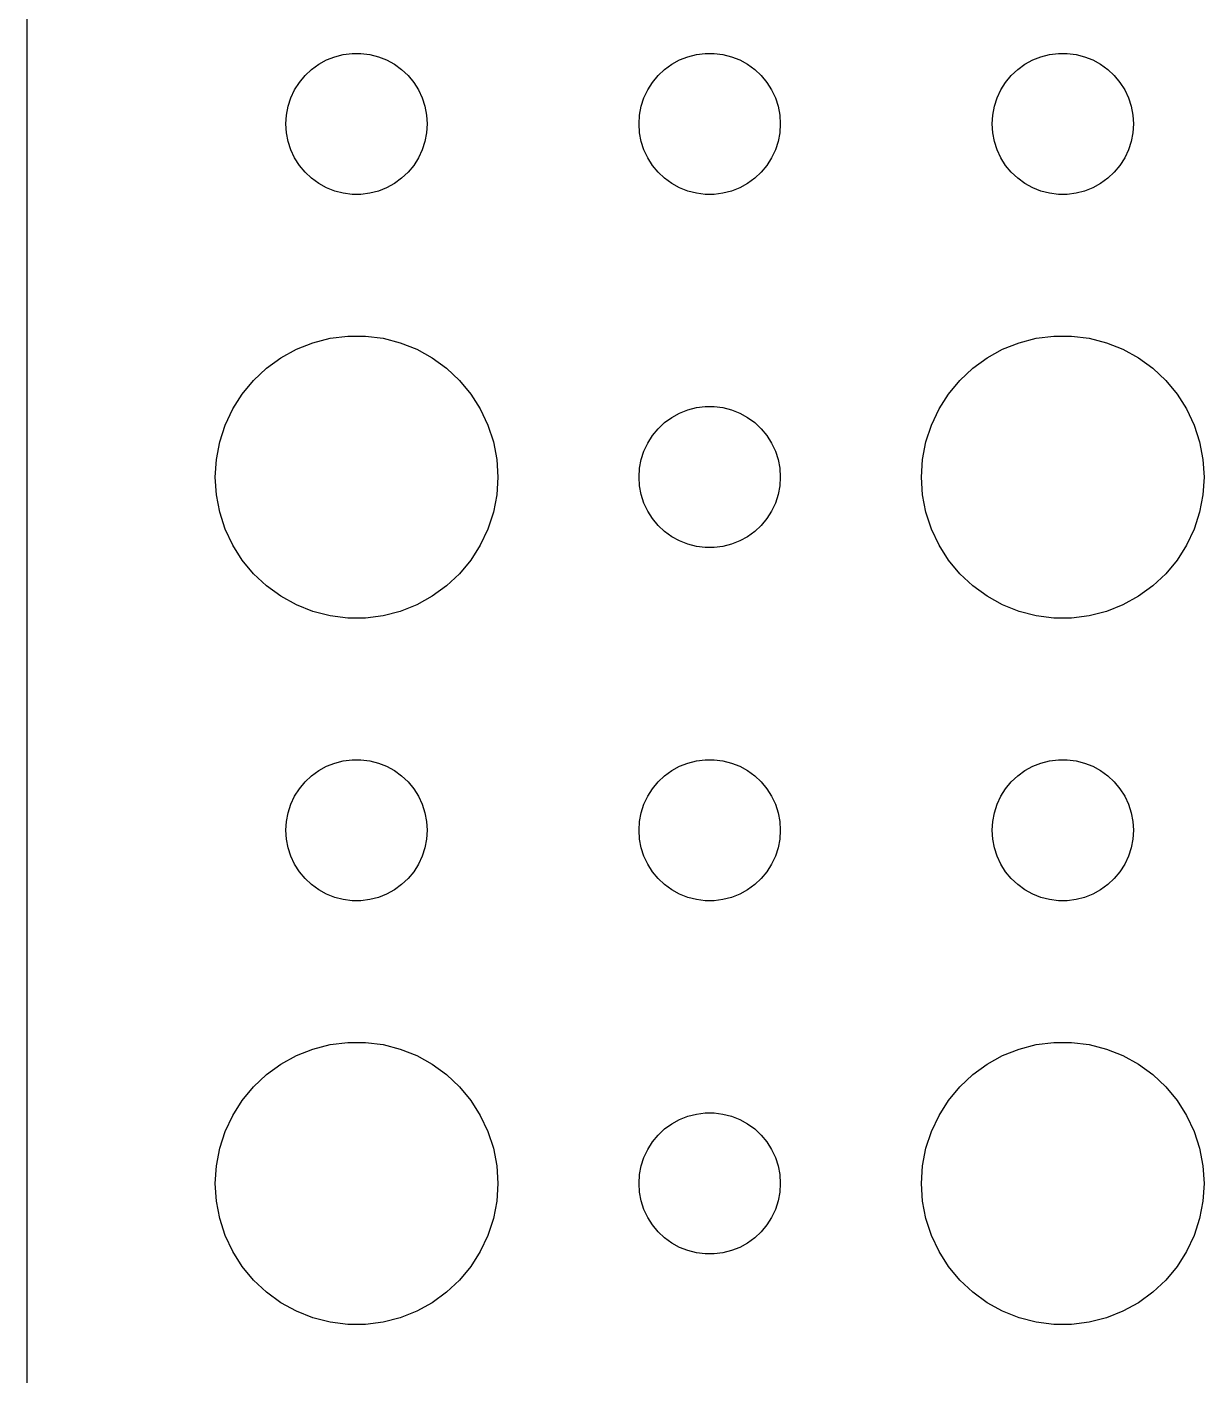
# Model space of a CAD drawing. Header units: metres. Extents: x -104 to 104, y -104 to 104.
# Drawn here: x -104.5 to -79.5, y 48.43 to 77.06 of the extents above; entities that cross this region are included whole.
import ezdxf

# ---------------------------------------------------------------- set-up
doc = ezdxf.new("R2010")
doc.units = ezdxf.units.M

msp = doc.modelspace()

# ---------------------------------------------------------------- linework, layer by layer
for p, q in [((-104.5, 99.5), (-104.5, -99.5)), ((-97.9635, 76.4266), (-97.7811, 76.4734)), ((-97.7811, 76.4734), (-97.5942, 76.497)), ((-97.5942, 76.497), (-97.4058, 76.497)), ((-97.4058, 76.497), (-97.2189, 76.4734)), ((-97.2189, 76.4734), (-97.0365, 76.4266)), ((-90.4635, 76.4266), (-90.2811, 76.4734)), ((-90.2811, 76.4734), (-90.0942, 76.497)), ((-90.0942, 76.497), (-89.9058, 76.497)), ((-89.9058, 76.497), (-89.7189, 76.4734)), ((-89.7189, 76.4734), (-89.5365, 76.4266)), ((-82.9635, 76.4266), (-82.7811, 76.4734)), ((-82.7811, 76.4734), (-82.5942, 76.497)), ((-82.5942, 76.497), (-82.4058, 76.497)), ((-82.4058, 76.497), (-82.2189, 76.4734)), ((-82.2189, 76.4734), (-82.0365, 76.4266)), ((-98.5934, 76.0268), (-98.4561, 76.1558)), ((-98.4561, 76.1558), (-98.3037, 76.2665)), ((-98.3037, 76.2665), (-98.1387, 76.3572)), ((-98.1387, 76.3572), (-97.9635, 76.4266)), ((-97.0365, 76.4266), (-96.8613, 76.3572)), ((-96.8613, 76.3572), (-96.6963, 76.2665)), ((-96.6963, 76.2665), (-96.5439, 76.1558)), ((-96.5439, 76.1558), (-96.4065, 76.0268)), ((-91.0934, 76.0268), (-90.9561, 76.1558)), ((-90.9561, 76.1558), (-90.8037, 76.2665)), ((-90.8037, 76.2665), (-90.6387, 76.3572)), ((-90.6387, 76.3572), (-90.4635, 76.4266)), ((-89.5365, 76.4266), (-89.3613, 76.3572)), ((-89.3613, 76.3572), (-89.1963, 76.2665)), ((-89.1963, 76.2665), (-89.0439, 76.1558)), ((-89.0439, 76.1558), (-88.9065, 76.0268)), ((-83.5934, 76.0268), (-83.4561, 76.1558)), ((-83.4561, 76.1558), (-83.3037, 76.2665)), ((-83.3037, 76.2665), (-83.1387, 76.3572)), ((-83.1387, 76.3572), (-82.9635, 76.4266)), ((-82.0365, 76.4266), (-81.8613, 76.3572)), ((-81.8613, 76.3572), (-81.6963, 76.2665)), ((-81.6963, 76.2665), (-81.5439, 76.1558)), ((-81.5439, 76.1558), (-81.4065, 76.0268)), ((-98.8145, 75.7226), (-98.7135, 75.8817)), ((-98.7135, 75.8817), (-98.5934, 76.0268)), ((-96.4065, 76.0268), (-96.2865, 75.8817)), ((-96.2865, 75.8817), (-96.1855, 75.7226)), ((-91.3145, 75.7226), (-91.2135, 75.8817)), ((-91.2135, 75.8817), (-91.0934, 76.0268)), ((-88.9065, 76.0268), (-88.7865, 75.8817)), ((-88.7865, 75.8817), (-88.6855, 75.7226)), ((-83.8145, 75.7226), (-83.7135, 75.8817)), ((-83.7135, 75.8817), (-83.5934, 76.0268)), ((-81.4065, 76.0268), (-81.2865, 75.8817)), ((-81.2865, 75.8817), (-81.1855, 75.7226)), ((-98.8947, 75.5522), (-98.8145, 75.7226)), ((-96.1855, 75.7226), (-96.1053, 75.5522)), ((-91.3947, 75.5522), (-91.3145, 75.7226)), ((-88.6855, 75.7226), (-88.6053, 75.5522)), ((-83.8947, 75.5522), (-83.8145, 75.7226)), ((-81.1855, 75.7226), (-81.1053, 75.5522)), ((-98.9882, 75.188), (-98.9529, 75.373)), ((-98.9529, 75.373), (-98.8947, 75.5522)), ((-96.1053, 75.5522), (-96.0471, 75.373)), ((-96.0471, 75.373), (-96.0118, 75.188)), ((-91.4882, 75.188), (-91.4529, 75.373)), ((-91.4529, 75.373), (-91.3947, 75.5522)), ((-88.6053, 75.5522), (-88.5471, 75.373)), ((-88.5471, 75.373), (-88.5118, 75.188)), ((-83.9882, 75.188), (-83.9529, 75.373)), ((-83.9529, 75.373), (-83.8947, 75.5522)), ((-81.1053, 75.5522), (-81.0471, 75.373)), ((-81.0471, 75.373), (-81.0118, 75.188)), ((-99, 75), (-98.9882, 75.188)), ((-96.0118, 75.188), (-96, 75)), ((-91.5, 75), (-91.4882, 75.188)), ((-88.5118, 75.188), (-88.5, 75)), ((-84, 75), (-83.9882, 75.188)), ((-81.0118, 75.188), (-81, 75)), ((-98.9882, 74.812), (-99, 75)), ((-98.9529, 74.627), (-98.9882, 74.812)), ((-96.0118, 74.812), (-96.0471, 74.627)), ((-96, 75), (-96.0118, 74.812)), ((-91.4882, 74.812), (-91.5, 75)), ((-91.4529, 74.627), (-91.4882, 74.812)), ((-88.5118, 74.812), (-88.5471, 74.627)), ((-88.5, 75), (-88.5118, 74.812)), ((-83.9882, 74.812), (-84, 75)), ((-83.9529, 74.627), (-83.9882, 74.812)), ((-81.0118, 74.812), (-81.0471, 74.627)), ((-81, 75), (-81.0118, 74.812)), ((-98.8947, 74.4478), (-98.9529, 74.627)), ((-98.8145, 74.2774), (-98.8947, 74.4478)), ((-96.1053, 74.4478), (-96.1855, 74.2774)), ((-96.0471, 74.627), (-96.1053, 74.4478)), ((-91.3947, 74.4478), (-91.4529, 74.627)), ((-91.3145, 74.2774), (-91.3947, 74.4478)), ((-88.6053, 74.4478), (-88.6855, 74.2774)), ((-88.5471, 74.627), (-88.6053, 74.4478)), ((-83.8947, 74.4478), (-83.9529, 74.627)), ((-83.8145, 74.2774), (-83.8947, 74.4478)), ((-81.1053, 74.4478), (-81.1855, 74.2774)), ((-81.0471, 74.627), (-81.1053, 74.4478)), ((-98.7135, 74.1183), (-98.8145, 74.2774)), ((-96.1855, 74.2774), (-96.2865, 74.1183)), ((-91.2135, 74.1183), (-91.3145, 74.2774)), ((-88.6855, 74.2774), (-88.7865, 74.1183)), ((-83.7135, 74.1183), (-83.8145, 74.2774)), ((-81.1855, 74.2774), (-81.2865, 74.1183)), ((-98.5934, 73.9732), (-98.7135, 74.1183)), ((-98.4561, 73.8442), (-98.5934, 73.9732)), ((-96.4065, 73.9732), (-96.5439, 73.8442)), ((-96.2865, 74.1183), (-96.4065, 73.9732)), ((-91.0934, 73.9732), (-91.2135, 74.1183)), ((-90.9561, 73.8442), (-91.0934, 73.9732)), ((-88.9065, 73.9732), (-89.0439, 73.8442)), ((-88.7865, 74.1183), (-88.9065, 73.9732)), ((-83.5934, 73.9732), (-83.7135, 74.1183)), ((-83.4561, 73.8442), (-83.5934, 73.9732)), ((-81.4065, 73.9732), (-81.5439, 73.8442)), ((-81.2865, 74.1183), (-81.4065, 73.9732)), ((-98.3037, 73.7335), (-98.4561, 73.8442)), ((-98.1387, 73.6428), (-98.3037, 73.7335)), ((-97.9635, 73.5734), (-98.1387, 73.6428)), ((-97.7811, 73.5266), (-97.9635, 73.5734)), ((-97.0365, 73.5734), (-97.2189, 73.5266)), ((-96.8613, 73.6428), (-97.0365, 73.5734)), ((-96.6963, 73.7335), (-96.8613, 73.6428)), ((-96.5439, 73.8442), (-96.6963, 73.7335)), ((-90.8037, 73.7335), (-90.9561, 73.8442)), ((-90.6387, 73.6428), (-90.8037, 73.7335)), ((-90.4635, 73.5734), (-90.6387, 73.6428)), ((-90.2811, 73.5266), (-90.4635, 73.5734)), ((-89.5365, 73.5734), (-89.7189, 73.5266)), ((-89.3613, 73.6428), (-89.5365, 73.5734)), ((-89.1963, 73.7335), (-89.3613, 73.6428)), ((-89.0439, 73.8442), (-89.1963, 73.7335)), ((-83.3037, 73.7335), (-83.4561, 73.8442)), ((-83.1387, 73.6428), (-83.3037, 73.7335)), ((-82.9635, 73.5734), (-83.1387, 73.6428)), ((-82.7811, 73.5266), (-82.9635, 73.5734)), ((-82.0365, 73.5734), (-82.2189, 73.5266)), ((-81.8613, 73.6428), (-82.0365, 73.5734)), ((-81.6963, 73.7335), (-81.8613, 73.6428)), ((-81.5439, 73.8442), (-81.6963, 73.7335)), ((-97.5942, 73.503), (-97.7811, 73.5266)), ((-97.4058, 73.503), (-97.5942, 73.503)), ((-97.2189, 73.5266), (-97.4058, 73.503)), ((-90.0942, 73.503), (-90.2811, 73.5266)), ((-89.9058, 73.503), (-90.0942, 73.503)), ((-89.7189, 73.5266), (-89.9058, 73.503)), ((-82.5942, 73.503), (-82.7811, 73.5266)), ((-82.4058, 73.503), (-82.5942, 73.503)), ((-82.2189, 73.5266), (-82.4058, 73.503)), ((-98.427, 70.3532), (-98.0621, 70.4469)), ((-98.0621, 70.4469), (-97.6884, 70.4941)), ((-97.6884, 70.4941), (-97.3116, 70.4941)), ((-97.3116, 70.4941), (-96.9379, 70.4469)), ((-96.9379, 70.4469), (-96.573, 70.3532)), ((-83.427, 70.3532), (-83.0621, 70.4469)), ((-83.0621, 70.4469), (-82.6884, 70.4941)), ((-82.6884, 70.4941), (-82.3116, 70.4941)), ((-82.3116, 70.4941), (-81.9379, 70.4469)), ((-81.9379, 70.4469), (-81.573, 70.3532)), ((-99.1075, 70.033), (-98.7773, 70.2145)), ((-98.7773, 70.2145), (-98.427, 70.3532)), ((-96.573, 70.3532), (-96.2227, 70.2145)), ((-96.2227, 70.2145), (-95.8925, 70.033)), ((-84.1075, 70.033), (-83.7773, 70.2145)), ((-83.7773, 70.2145), (-83.427, 70.3532)), ((-81.573, 70.3532), (-81.2227, 70.2145)), ((-81.2227, 70.2145), (-80.8925, 70.033)), ((-99.4123, 69.8115), (-99.1075, 70.033)), ((-95.8925, 70.033), (-95.5877, 69.8115)), ((-84.4123, 69.8115), (-84.1075, 70.033)), ((-80.8925, 70.033), (-80.5877, 69.8115)), ((-99.6869, 69.5536), (-99.4123, 69.8115)), ((-95.5877, 69.8115), (-95.3131, 69.5536)), ((-84.6869, 69.5536), (-84.4123, 69.8115)), ((-80.5877, 69.8115), (-80.3131, 69.5536)), ((-99.927, 69.2634), (-99.6869, 69.5536)), ((-95.3131, 69.5536), (-95.073, 69.2634)), ((-84.927, 69.2634), (-84.6869, 69.5536)), ((-80.3131, 69.5536), (-80.073, 69.2634)), ((-100.129, 68.9453), (-99.927, 69.2634)), ((-95.073, 69.2634), (-94.8711, 68.9453)), ((-90.2811, 68.9734), (-90.0942, 68.997)), ((-90.0942, 68.997), (-89.9058, 68.997)), ((-89.9058, 68.997), (-89.7189, 68.9734)), ((-85.1289, 68.9453), (-84.927, 69.2634)), ((-80.073, 69.2634), (-79.8711, 68.9453)), ((-100.289, 68.6044), (-100.129, 68.9453)), ((-94.8711, 68.9453), (-94.7107, 68.6044)), ((-90.9561, 68.6558), (-90.8037, 68.7665)), ((-90.8037, 68.7665), (-90.6387, 68.8572)), ((-90.6387, 68.8572), (-90.4635, 68.9266)), ((-90.4635, 68.9266), (-90.2811, 68.9734)), ((-89.7189, 68.9734), (-89.5365, 68.9266)), ((-89.5365, 68.9266), (-89.3613, 68.8572)), ((-89.3613, 68.8572), (-89.1963, 68.7665)), ((-89.1963, 68.7665), (-89.0439, 68.6558)), ((-85.2893, 68.6044), (-85.1289, 68.9453)), ((-79.8711, 68.9453), (-79.7107, 68.6044)), ((-100.406, 68.2461), (-100.289, 68.6044)), ((-94.7107, 68.6044), (-94.5943, 68.2461)), ((-91.2135, 68.3817), (-91.0934, 68.5268)), ((-91.0934, 68.5268), (-90.9561, 68.6558)), ((-89.0439, 68.6558), (-88.9065, 68.5268)), ((-88.9065, 68.5268), (-88.7865, 68.3817)), ((-85.4057, 68.2461), (-85.2893, 68.6044)), ((-79.7107, 68.6044), (-79.5943, 68.2461)), ((-100.476, 67.876), (-100.406, 68.2461)), ((-94.5943, 68.2461), (-94.5237, 67.876)), ((-91.3947, 68.0522), (-91.3145, 68.2226)), ((-91.3145, 68.2226), (-91.2135, 68.3817)), ((-88.7865, 68.3817), (-88.6855, 68.2226)), ((-88.6855, 68.2226), (-88.6053, 68.0522)), ((-85.4763, 67.876), (-85.4057, 68.2461)), ((-79.5943, 68.2461), (-79.5237, 67.876)), ((-100.5, 67.5), (-100.476, 67.876)), ((-94.5237, 67.876), (-94.5, 67.5)), ((-91.4882, 67.688), (-91.4529, 67.873)), ((-91.4529, 67.873), (-91.3947, 68.0522)), ((-88.6053, 68.0522), (-88.5471, 67.873)), ((-88.5471, 67.873), (-88.5118, 67.688)), ((-85.5, 67.5), (-85.4763, 67.876)), ((-79.5237, 67.876), (-79.5, 67.5)), ((-91.5, 67.5), (-91.4882, 67.688)), ((-88.5118, 67.688), (-88.5, 67.5)), ((-100.476, 67.124), (-100.5, 67.5)), ((-94.5, 67.5), (-94.5237, 67.124)), ((-91.4882, 67.312), (-91.5, 67.5)), ((-91.4529, 67.127), (-91.4882, 67.312)), ((-88.5118, 67.312), (-88.5471, 67.127)), ((-88.5, 67.5), (-88.5118, 67.312)), ((-85.4763, 67.124), (-85.5, 67.5)), ((-79.5, 67.5), (-79.5237, 67.124)), ((-100.406, 66.7539), (-100.476, 67.124)), ((-94.5237, 67.124), (-94.5943, 66.7539)), ((-91.3947, 66.9478), (-91.4529, 67.127)), ((-88.5471, 67.127), (-88.6053, 66.9478)), ((-85.4057, 66.7539), (-85.4763, 67.124)), ((-79.5237, 67.124), (-79.5943, 66.7539)), ((-100.289, 66.3956), (-100.406, 66.7539)), ((-94.5943, 66.7539), (-94.7107, 66.3956)), ((-91.3145, 66.7774), (-91.3947, 66.9478)), ((-91.2135, 66.6183), (-91.3145, 66.7774)), ((-88.6855, 66.7774), (-88.7865, 66.6183)), ((-88.6053, 66.9478), (-88.6855, 66.7774)), ((-85.2893, 66.3956), (-85.4057, 66.7539)), ((-79.5943, 66.7539), (-79.7107, 66.3956)), ((-91.0934, 66.4732), (-91.2135, 66.6183)), ((-90.9561, 66.3442), (-91.0934, 66.4732)), ((-88.9065, 66.4732), (-89.0439, 66.3442)), ((-88.7865, 66.6183), (-88.9065, 66.4732)), ((-100.129, 66.0547), (-100.289, 66.3956)), ((-94.7107, 66.3956), (-94.8711, 66.0547)), ((-90.8037, 66.2335), (-90.9561, 66.3442)), ((-90.6387, 66.1428), (-90.8037, 66.2335)), ((-90.4635, 66.0734), (-90.6387, 66.1428)), ((-89.3613, 66.1428), (-89.5365, 66.0734)), ((-89.1963, 66.2335), (-89.3613, 66.1428)), ((-89.0439, 66.3442), (-89.1963, 66.2335)), ((-85.1289, 66.0547), (-85.2893, 66.3956)), ((-79.7107, 66.3956), (-79.8711, 66.0547)), ((-99.927, 65.7366), (-100.129, 66.0547)), ((-94.8711, 66.0547), (-95.073, 65.7366)), ((-90.2811, 66.0266), (-90.4635, 66.0734)), ((-90.0942, 66.003), (-90.2811, 66.0266)), ((-89.9058, 66.003), (-90.0942, 66.003)), ((-89.7189, 66.0266), (-89.9058, 66.003)), ((-89.5365, 66.0734), (-89.7189, 66.0266)), ((-84.927, 65.7366), (-85.1289, 66.0547)), ((-79.8711, 66.0547), (-80.073, 65.7366)), ((-99.6869, 65.4464), (-99.927, 65.7366)), ((-95.073, 65.7366), (-95.3131, 65.4464)), ((-84.6869, 65.4464), (-84.927, 65.7366)), ((-80.073, 65.7366), (-80.3131, 65.4464)), ((-99.4123, 65.1885), (-99.6869, 65.4464)), ((-95.3131, 65.4464), (-95.5877, 65.1885)), ((-84.4123, 65.1885), (-84.6869, 65.4464)), ((-80.3131, 65.4464), (-80.5877, 65.1885)), ((-99.1075, 64.967), (-99.4123, 65.1885)), ((-95.5877, 65.1885), (-95.8925, 64.967)), ((-84.1075, 64.967), (-84.4123, 65.1885)), ((-80.5877, 65.1885), (-80.8925, 64.967)), ((-98.7773, 64.7855), (-99.1075, 64.967)), ((-98.427, 64.6468), (-98.7773, 64.7855)), ((-96.2227, 64.7855), (-96.573, 64.6468)), ((-95.8925, 64.967), (-96.2227, 64.7855)), ((-83.7773, 64.7855), (-84.1075, 64.967)), ((-83.427, 64.6468), (-83.7773, 64.7855)), ((-81.2227, 64.7855), (-81.573, 64.6468)), ((-80.8925, 64.967), (-81.2227, 64.7855)), ((-98.0621, 64.5531), (-98.427, 64.6468)), ((-97.6884, 64.5059), (-98.0621, 64.5531)), ((-97.3116, 64.5059), (-97.6884, 64.5059)), ((-96.9379, 64.5531), (-97.3116, 64.5059)), ((-96.573, 64.6468), (-96.9379, 64.5531)), ((-83.0621, 64.5531), (-83.427, 64.6468)), ((-82.6884, 64.5059), (-83.0621, 64.5531)), ((-82.3116, 64.5059), (-82.6884, 64.5059)), ((-81.9379, 64.5531), (-82.3116, 64.5059)), ((-81.573, 64.6468), (-81.9379, 64.5531)), ((-98.4561, 61.1558), (-98.3037, 61.2665)), ((-98.3037, 61.2665), (-98.1387, 61.3572)), ((-98.1387, 61.3572), (-97.9635, 61.4266)), ((-97.9635, 61.4266), (-97.7811, 61.4734)), ((-97.7811, 61.4734), (-97.5942, 61.497)), ((-97.5942, 61.497), (-97.4058, 61.497)), ((-97.4058, 61.497), (-97.2189, 61.4734)), ((-97.2189, 61.4734), (-97.0365, 61.4266)), ((-97.0365, 61.4266), (-96.8613, 61.3572)), ((-96.8613, 61.3572), (-96.6963, 61.2665)), ((-96.6963, 61.2665), (-96.5439, 61.1558)), ((-90.9561, 61.1558), (-90.8037, 61.2665)), ((-90.8037, 61.2665), (-90.6387, 61.3572)), ((-90.6387, 61.3572), (-90.4635, 61.4266)), ((-90.4635, 61.4266), (-90.2811, 61.4734)), ((-90.2811, 61.4734), (-90.0942, 61.497)), ((-90.0942, 61.497), (-89.9058, 61.497)), ((-89.9058, 61.497), (-89.7189, 61.4734)), ((-89.7189, 61.4734), (-89.5365, 61.4266)), ((-89.5365, 61.4266), (-89.3613, 61.3572)), ((-89.3613, 61.3572), (-89.1963, 61.2665)), ((-89.1963, 61.2665), (-89.0439, 61.1558)), ((-83.4561, 61.1558), (-83.3037, 61.2665)), ((-83.3037, 61.2665), (-83.1387, 61.3572)), ((-83.1387, 61.3572), (-82.9635, 61.4266)), ((-82.9635, 61.4266), (-82.7811, 61.4734)), ((-82.7811, 61.4734), (-82.5942, 61.497)), ((-82.5942, 61.497), (-82.4058, 61.497)), ((-82.4058, 61.497), (-82.2189, 61.4734)), ((-82.2189, 61.4734), (-82.0365, 61.4266)), ((-82.0365, 61.4266), (-81.8613, 61.3572)), ((-81.8613, 61.3572), (-81.6963, 61.2665)), ((-81.6963, 61.2665), (-81.5439, 61.1558)), ((-98.7135, 60.8817), (-98.5934, 61.0268)), ((-98.5934, 61.0268), (-98.4561, 61.1558)), ((-96.5439, 61.1558), (-96.4065, 61.0268)), ((-96.4065, 61.0268), (-96.2865, 60.8817)), ((-91.2135, 60.8817), (-91.0934, 61.0268)), ((-91.0934, 61.0268), (-90.9561, 61.1558)), ((-89.0439, 61.1558), (-88.9065, 61.0268)), ((-88.9065, 61.0268), (-88.7865, 60.8817)), ((-83.7135, 60.8817), (-83.5934, 61.0268)), ((-83.5934, 61.0268), (-83.4561, 61.1558)), ((-81.5439, 61.1558), (-81.4065, 61.0268)), ((-81.4065, 61.0268), (-81.2865, 60.8817)), ((-98.8947, 60.5522), (-98.8145, 60.7226)), ((-98.8145, 60.7226), (-98.7135, 60.8817)), ((-96.2865, 60.8817), (-96.1855, 60.7226)), ((-96.1855, 60.7226), (-96.1053, 60.5522)), ((-91.3947, 60.5522), (-91.3145, 60.7226)), ((-91.3145, 60.7226), (-91.2135, 60.8817)), ((-88.7865, 60.8817), (-88.6855, 60.7226)), ((-88.6855, 60.7226), (-88.6053, 60.5522)), ((-83.8947, 60.5522), (-83.8145, 60.7226)), ((-83.8145, 60.7226), (-83.7135, 60.8817)), ((-81.2865, 60.8817), (-81.1855, 60.7226)), ((-81.1855, 60.7226), (-81.1053, 60.5522)), ((-98.9529, 60.373), (-98.8947, 60.5522)), ((-96.1053, 60.5522), (-96.0471, 60.373)), ((-91.4529, 60.373), (-91.3947, 60.5522)), ((-88.6053, 60.5522), (-88.5471, 60.373)), ((-83.9529, 60.373), (-83.8947, 60.5522)), ((-81.1053, 60.5522), (-81.0471, 60.373)), ((-99, 60), (-98.9882, 60.188)), ((-98.9882, 60.188), (-98.9529, 60.373)), ((-96.0471, 60.373), (-96.0118, 60.188)), ((-96.0118, 60.188), (-96, 60)), ((-91.5, 60), (-91.4882, 60.188)), ((-91.4882, 60.188), (-91.4529, 60.373)), ((-88.5471, 60.373), (-88.5118, 60.188)), ((-88.5118, 60.188), (-88.5, 60)), ((-84, 60), (-83.9882, 60.188)), ((-83.9882, 60.188), (-83.9529, 60.373)), ((-81.0471, 60.373), (-81.0118, 60.188)), ((-81.0118, 60.188), (-81, 60)), ((-98.9882, 59.812), (-99, 60)), ((-96, 60), (-96.0118, 59.812)), ((-91.4882, 59.812), (-91.5, 60)), ((-88.5, 60), (-88.5118, 59.812)), ((-83.9882, 59.812), (-84, 60)), ((-81, 60), (-81.0118, 59.812)), ((-98.9529, 59.627), (-98.9882, 59.812)), ((-98.8947, 59.4478), (-98.9529, 59.627)), ((-96.0471, 59.627), (-96.1053, 59.4478)), ((-96.0118, 59.812), (-96.0471, 59.627)), ((-91.4529, 59.627), (-91.4882, 59.812)), ((-91.3947, 59.4478), (-91.4529, 59.627)), ((-88.5471, 59.627), (-88.6053, 59.4478)), ((-88.5118, 59.812), (-88.5471, 59.627)), ((-83.9529, 59.627), (-83.9882, 59.812)), ((-83.8947, 59.4478), (-83.9529, 59.627)), ((-81.0471, 59.627), (-81.1053, 59.4478)), ((-81.0118, 59.812), (-81.0471, 59.627)), ((-98.8145, 59.2774), (-98.8947, 59.4478)), ((-98.7135, 59.1183), (-98.8145, 59.2774)), ((-96.1855, 59.2774), (-96.2865, 59.1183)), ((-96.1053, 59.4478), (-96.1855, 59.2774)), ((-91.3145, 59.2774), (-91.3947, 59.4478)), ((-91.2135, 59.1183), (-91.3145, 59.2774)), ((-88.6855, 59.2774), (-88.7865, 59.1183)), ((-88.6053, 59.4478), (-88.6855, 59.2774)), ((-83.8145, 59.2774), (-83.8947, 59.4478)), ((-83.7135, 59.1183), (-83.8145, 59.2774)), ((-81.1855, 59.2774), (-81.2865, 59.1183)), ((-81.1053, 59.4478), (-81.1855, 59.2774)), ((-98.5934, 58.9732), (-98.7135, 59.1183)), ((-98.4561, 58.8442), (-98.5934, 58.9732)), ((-96.4065, 58.9732), (-96.5439, 58.8442)), ((-96.2865, 59.1183), (-96.4065, 58.9732)), ((-91.0934, 58.9732), (-91.2135, 59.1183)), ((-90.9561, 58.8442), (-91.0934, 58.9732)), ((-88.9065, 58.9732), (-89.0439, 58.8442)), ((-88.7865, 59.1183), (-88.9065, 58.9732)), ((-83.5934, 58.9732), (-83.7135, 59.1183)), ((-83.4561, 58.8442), (-83.5934, 58.9732)), ((-81.4065, 58.9732), (-81.5439, 58.8442)), ((-81.2865, 59.1183), (-81.4065, 58.9732)), ((-98.3037, 58.7335), (-98.4561, 58.8442)), ((-98.1387, 58.6428), (-98.3037, 58.7335)), ((-96.6963, 58.7335), (-96.8613, 58.6428)), ((-96.5439, 58.8442), (-96.6963, 58.7335)), ((-90.8037, 58.7335), (-90.9561, 58.8442)), ((-90.6387, 58.6428), (-90.8037, 58.7335)), ((-89.1963, 58.7335), (-89.3613, 58.6428)), ((-89.0439, 58.8442), (-89.1963, 58.7335)), ((-83.3037, 58.7335), (-83.4561, 58.8442)), ((-83.1387, 58.6428), (-83.3037, 58.7335)), ((-81.6963, 58.7335), (-81.8613, 58.6428)), ((-81.5439, 58.8442), (-81.6963, 58.7335)), ((-97.9635, 58.5734), (-98.1387, 58.6428)), ((-97.7811, 58.5266), (-97.9635, 58.5734)), ((-97.5942, 58.503), (-97.7811, 58.5266)), ((-97.4058, 58.503), (-97.5942, 58.503)), ((-97.2189, 58.5266), (-97.4058, 58.503)), ((-97.0365, 58.5734), (-97.2189, 58.5266)), ((-96.8613, 58.6428), (-97.0365, 58.5734)), ((-90.4635, 58.5734), (-90.6387, 58.6428)), ((-90.2811, 58.5266), (-90.4635, 58.5734)), ((-90.0942, 58.503), (-90.2811, 58.5266)), ((-89.9058, 58.503), (-90.0942, 58.503)), ((-89.7189, 58.5266), (-89.9058, 58.503)), ((-89.5365, 58.5734), (-89.7189, 58.5266)), ((-89.3613, 58.6428), (-89.5365, 58.5734)), ((-82.9635, 58.5734), (-83.1387, 58.6428)), ((-82.7811, 58.5266), (-82.9635, 58.5734)), ((-82.5942, 58.503), (-82.7811, 58.5266)), ((-82.4058, 58.503), (-82.5942, 58.503)), ((-82.2189, 58.5266), (-82.4058, 58.503)), ((-82.0365, 58.5734), (-82.2189, 58.5266)), ((-81.8613, 58.6428), (-82.0365, 58.5734)), ((-98.7773, 55.2145), (-98.427, 55.3532)), ((-98.427, 55.3532), (-98.0621, 55.4469)), ((-98.0621, 55.4469), (-97.6884, 55.4941)), ((-97.6884, 55.4941), (-97.3116, 55.4941)), ((-97.3116, 55.4941), (-96.9379, 55.4469)), ((-96.9379, 55.4469), (-96.573, 55.3532)), ((-96.573, 55.3532), (-96.2227, 55.2145)), ((-83.7773, 55.2145), (-83.427, 55.3532)), ((-83.427, 55.3532), (-83.0621, 55.4469)), ((-83.0621, 55.4469), (-82.6884, 55.4941)), ((-82.6884, 55.4941), (-82.3116, 55.4941)), ((-82.3116, 55.4941), (-81.9379, 55.4469)), ((-81.9379, 55.4469), (-81.573, 55.3532)), ((-81.573, 55.3532), (-81.2227, 55.2145)), ((-99.4123, 54.8115), (-99.1075, 55.033)), ((-99.1075, 55.033), (-98.7773, 55.2145)), ((-96.2227, 55.2145), (-95.8925, 55.033)), ((-95.8925, 55.033), (-95.5877, 54.8115)), ((-84.4123, 54.8115), (-84.1075, 55.033)), ((-84.1075, 55.033), (-83.7773, 55.2145)), ((-81.2227, 55.2145), (-80.8925, 55.033)), ((-80.8925, 55.033), (-80.5877, 54.8115)), ((-99.6869, 54.5536), (-99.4123, 54.8115)), ((-95.5877, 54.8115), (-95.3131, 54.5536)), ((-84.6869, 54.5536), (-84.4123, 54.8115)), ((-80.5877, 54.8115), (-80.3131, 54.5536)), ((-99.927, 54.2634), (-99.6869, 54.5536)), ((-95.3131, 54.5536), (-95.073, 54.2634)), ((-84.927, 54.2634), (-84.6869, 54.5536)), ((-80.3131, 54.5536), (-80.073, 54.2634)), ((-100.129, 53.9453), (-99.927, 54.2634)), ((-95.073, 54.2634), (-94.8711, 53.9453)), ((-85.1289, 53.9453), (-84.927, 54.2634)), ((-80.073, 54.2634), (-79.8711, 53.9453)), ((-100.289, 53.6044), (-100.129, 53.9453)), ((-94.8711, 53.9453), (-94.7107, 53.6044)), ((-90.8037, 53.7665), (-90.6387, 53.8572)), ((-90.6387, 53.8572), (-90.4635, 53.9266)), ((-90.4635, 53.9266), (-90.2811, 53.9734)), ((-90.2811, 53.9734), (-90.0942, 53.997)), ((-90.0942, 53.997), (-89.9058, 53.997)), ((-89.9058, 53.997), (-89.7189, 53.9734)), ((-89.7189, 53.9734), (-89.5365, 53.9266)), ((-89.5365, 53.9266), (-89.3613, 53.8572)), ((-89.3613, 53.8572), (-89.1963, 53.7665)), ((-85.2893, 53.6044), (-85.1289, 53.9453)), ((-79.8711, 53.9453), (-79.7107, 53.6044)), ((-100.406, 53.2461), (-100.289, 53.6044)), ((-94.7107, 53.6044), (-94.5943, 53.2461)), ((-91.0934, 53.5268), (-90.9561, 53.6558)), ((-90.9561, 53.6558), (-90.8037, 53.7665)), ((-89.1963, 53.7665), (-89.0439, 53.6558)), ((-89.0439, 53.6558), (-88.9065, 53.5268)), ((-85.4057, 53.2461), (-85.2893, 53.6044)), ((-79.7107, 53.6044), (-79.5943, 53.2461)), ((-100.476, 52.876), (-100.406, 53.2461)), ((-94.5943, 53.2461), (-94.5237, 52.876)), ((-91.3145, 53.2226), (-91.2135, 53.3817)), ((-91.2135, 53.3817), (-91.0934, 53.5268)), ((-88.9065, 53.5268), (-88.7865, 53.3817)), ((-88.7865, 53.3817), (-88.6855, 53.2226)), ((-85.4763, 52.876), (-85.4057, 53.2461)), ((-79.5943, 53.2461), (-79.5237, 52.876)), ((-91.4529, 52.873), (-91.3947, 53.0522)), ((-91.3947, 53.0522), (-91.3145, 53.2226)), ((-88.6855, 53.2226), (-88.6053, 53.0522)), ((-88.6053, 53.0522), (-88.5471, 52.873)), ((-100.5, 52.5), (-100.476, 52.876)), ((-94.5237, 52.876), (-94.5, 52.5)), ((-91.5, 52.5), (-91.4882, 52.688)), ((-91.4882, 52.688), (-91.4529, 52.873)), ((-88.5471, 52.873), (-88.5118, 52.688)), ((-88.5118, 52.688), (-88.5, 52.5)), ((-85.5, 52.5), (-85.4763, 52.876)), ((-79.5237, 52.876), (-79.5, 52.5)), ((-100.476, 52.124), (-100.5, 52.5)), ((-94.5, 52.5), (-94.5237, 52.124)), ((-91.4882, 52.312), (-91.5, 52.5)), ((-88.5, 52.5), (-88.5118, 52.312)), ((-85.4763, 52.124), (-85.5, 52.5)), ((-79.5, 52.5), (-79.5237, 52.124)), ((-100.406, 51.7539), (-100.476, 52.124)), ((-94.5237, 52.124), (-94.5943, 51.7539)), ((-91.4529, 52.127), (-91.4882, 52.312)), ((-91.3947, 51.9478), (-91.4529, 52.127)), ((-88.5471, 52.127), (-88.6053, 51.9478)), ((-88.5118, 52.312), (-88.5471, 52.127)), ((-85.4057, 51.7539), (-85.4763, 52.124)), ((-79.5237, 52.124), (-79.5943, 51.7539)), ((-91.3145, 51.7774), (-91.3947, 51.9478)), ((-88.6053, 51.9478), (-88.6855, 51.7774)), ((-100.289, 51.3956), (-100.406, 51.7539)), ((-94.5943, 51.7539), (-94.7107, 51.3956)), ((-91.2135, 51.6183), (-91.3145, 51.7774)), ((-91.0934, 51.4732), (-91.2135, 51.6183)), ((-88.7865, 51.6183), (-88.9065, 51.4732)), ((-88.6855, 51.7774), (-88.7865, 51.6183)), ((-85.2893, 51.3956), (-85.4057, 51.7539)), ((-79.5943, 51.7539), (-79.7107, 51.3956)), ((-100.129, 51.0547), (-100.289, 51.3956)), ((-94.7107, 51.3956), (-94.8711, 51.0547)), ((-90.9561, 51.3442), (-91.0934, 51.4732)), ((-90.8037, 51.2335), (-90.9561, 51.3442)), ((-89.0439, 51.3442), (-89.1963, 51.2335)), ((-88.9065, 51.4732), (-89.0439, 51.3442)), ((-85.1289, 51.0547), (-85.2893, 51.3956)), ((-79.7107, 51.3956), (-79.8711, 51.0547)), ((-99.927, 50.7366), (-100.129, 51.0547)), ((-94.8711, 51.0547), (-95.073, 50.7366)), ((-90.6387, 51.1428), (-90.8037, 51.2335)), ((-90.4635, 51.0734), (-90.6387, 51.1428)), ((-90.2811, 51.0266), (-90.4635, 51.0734)), ((-90.0942, 51.003), (-90.2811, 51.0266)), ((-89.9058, 51.003), (-90.0942, 51.003)), ((-89.7189, 51.0266), (-89.9058, 51.003)), ((-89.5365, 51.0734), (-89.7189, 51.0266)), ((-89.3613, 51.1428), (-89.5365, 51.0734)), ((-89.1963, 51.2335), (-89.3613, 51.1428)), ((-84.927, 50.7366), (-85.1289, 51.0547)), ((-79.8711, 51.0547), (-80.073, 50.7366)), ((-99.6869, 50.4464), (-99.927, 50.7366)), ((-95.073, 50.7366), (-95.3131, 50.4464)), ((-84.6869, 50.4464), (-84.927, 50.7366)), ((-80.073, 50.7366), (-80.3131, 50.4464)), ((-99.4123, 50.1885), (-99.6869, 50.4464)), ((-95.3131, 50.4464), (-95.5877, 50.1885)), ((-84.4123, 50.1885), (-84.6869, 50.4464)), ((-80.3131, 50.4464), (-80.5877, 50.1885)), ((-99.1075, 49.967), (-99.4123, 50.1885)), ((-95.5877, 50.1885), (-95.8925, 49.967)), ((-84.1075, 49.967), (-84.4123, 50.1885)), ((-80.5877, 50.1885), (-80.8925, 49.967)), ((-98.7773, 49.7855), (-99.1075, 49.967)), ((-95.8925, 49.967), (-96.2227, 49.7855)), ((-83.7773, 49.7855), (-84.1075, 49.967)), ((-80.8925, 49.967), (-81.2227, 49.7855)), ((-98.427, 49.6468), (-98.7773, 49.7855)), ((-98.0621, 49.5531), (-98.427, 49.6468)), ((-97.6884, 49.5059), (-98.0621, 49.5531)), ((-96.9379, 49.5531), (-97.3116, 49.5059)), ((-96.573, 49.6468), (-96.9379, 49.5531)), ((-96.2227, 49.7855), (-96.573, 49.6468)), ((-83.427, 49.6468), (-83.7773, 49.7855)), ((-83.0621, 49.5531), (-83.427, 49.6468)), ((-82.6884, 49.5059), (-83.0621, 49.5531)), ((-81.9379, 49.5531), (-82.3116, 49.5059)), ((-81.573, 49.6468), (-81.9379, 49.5531)), ((-81.2227, 49.7855), (-81.573, 49.6468)), ((-97.3116, 49.5059), (-97.6884, 49.5059)), ((-82.3116, 49.5059), (-82.6884, 49.5059))]:
    msp.add_line(p, q)

doc.saveas('drawing.dxf')
